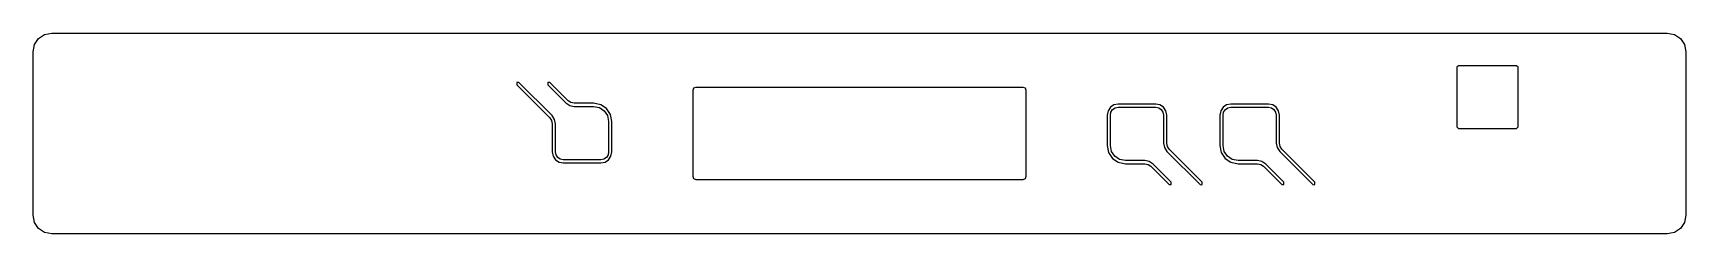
# Model space of a CAD drawing. Extents: x 2 to 266, y 2 to 34.
import ezdxf

# ---------------------------------------------------------------- set-up
doc = ezdxf.new("R2010")
doc.units = 0

msp = doc.modelspace()

# ---------------------------------------------------------------- linework, layer by layer
at = {"layer": 'Layer 1'}
for p, q in [((1.76386, 30.8665), (2.00059, 32.031302)), ((2.00059, 32.031302), (2.645142, 32.985213)), ((2.645142, 32.985213), (3.599058, 33.629767)), ((3.599058, 33.629767), (4.76388, 33.8665)), ((4.76388, 33.8665), (262.763, 33.8665)), ((4.76388, 33.8665), (4.76388, 33.8665)), ((262.763, 33.8665), (263.927765, 33.62977)), ((263.927765, 33.62977), (264.881557, 32.985218)), ((264.881557, 32.985218), (265.525986, 32.031302)), ((265.525986, 32.031302), (265.76266, 30.86648)), ((1.76386, 4.86647), (1.76386, 30.8665)), ((265.76266, 30.86648), (265.763, 4.86647)), ((229.422, 28.677), (229.171881, 28.427234)), ((229.171881, 28.427234), (229.172, 18.9322)), ((238.717, 28.677), (229.422, 28.677)), ((238.967, 28.4272), (238.717, 28.677)), ((238.967119, 18.932266), (238.967, 28.4272)), ((79.3746, 25.996), (79.019354, 25.996)), ((79.019354, 25.996), (79.019354, 25.640401)), ((79.019354, 25.640401), (84.295844, 20.364271)), ((84.651068, 20.71951), (79.3746, 25.996)), ((84.324424, 25.996041), (83.968825, 25.996041)), ((83.968825, 25.996041), (83.968825, 25.640442)), ((83.968825, 25.640442), (86.880295, 22.728972)), ((87.235894, 23.084571), (84.324424, 25.996041)), ((107.174, 24.7736), (107.320888, 25.126597)), ((107.174115, 10.993385), (107.174, 24.7736)), ((107.320888, 25.126597), (107.673885, 25.273485)), ((107.673885, 25.273485), (159.854, 25.2734)), ((159.854, 25.2734), (160.20713, 25.126512)), ((160.20713, 25.126512), (160.353885, 24.773515)), ((160.353885, 24.773515), (160.354, 10.9934)), ((86.880295, 22.728972), (87.489233, 22.321206)), ((87.681716, 22.785637), (87.235894, 23.084571)), ((87.489233, 22.321206), (88.208505, 22.179345)), ((88.2085, 22.6817), (87.681716, 22.785637)), ((91.3016, 22.6817), (88.2085, 22.6817)), ((88.208505, 22.179345), (91.3016, 22.1793)), ((92.429078, 22.453437), (91.3016, 22.6817)), ((91.3016, 22.1793), (92.233547, 21.99058)), ((92.233547, 21.99058), (92.995367, 21.476259)), ((93.3507, 21.83135), (92.429078, 22.453437)), ((92.995367, 21.476259), (93.509407, 20.71409)), ((93.972547, 20.909487), (93.3507, 21.83135)), ((173.464653, 21.48403), (173.32681, 20.80286)), ((173.840323, 22.040845), (173.464653, 21.48403)), ((173.83, 20.8028), (173.928232, 21.288442)), ((174.397035, 22.416552), (173.840323, 22.040845)), ((173.928232, 21.288442), (174.195963, 21.685448)), ((174.195963, 21.685448), (174.592745, 21.953338)), ((175.078, 22.5544), (174.397035, 22.416552)), ((174.592745, 21.953338), (175.07813, 22.05163)), ((181.07781, 22.55434), (175.078, 22.5544)), ((175.07813, 22.05163), (181.078, 22.0517)), ((181.758777, 22.416492), (181.07781, 22.55434)), ((181.078, 22.0517), (181.563587, 21.953407)), ((181.563587, 21.953407), (181.960473, 21.685517)), ((182.315489, 22.040784), (181.758777, 22.416492)), ((181.960473, 21.685517), (182.228242, 21.288511)), ((182.228242, 21.288511), (182.32648, 20.80287)), ((182.691158, 21.483968), (182.315489, 22.040784)), ((182.829, 20.8028), (182.691158, 21.483968)), ((191.463603, 21.48403), (191.32581, 20.80286)), ((191.839191, 22.040845), (191.463603, 21.48403)), ((191.829, 20.8029), (191.927182, 21.288542)), ((192.395886, 22.416552), (191.839191, 22.040845)), ((191.927182, 21.288542), (192.19483, 21.685548)), ((192.19483, 21.685548), (192.591596, 21.953438)), ((193.077, 22.5544), (192.395886, 22.416552)), ((192.591596, 21.953438), (193.07713, 22.05173)), ((199.07746, 22.55444), (193.077, 22.5544)), ((193.07713, 22.05173), (199.077, 22.0517)), ((199.077, 22.0517), (199.56279, 21.953407)), ((199.75863, 22.416592), (199.07746, 22.55444)), ((199.56279, 21.953407), (199.95978, 21.685517)), ((200.315445, 22.040884), (199.75863, 22.416592)), ((199.95978, 21.685517), (200.227587, 21.288511)), ((200.227587, 21.288511), (200.32583, 20.80287)), ((200.691152, 21.484068), (200.315445, 22.040884)), ((200.829, 20.8029), (200.691152, 21.484068)), ((84.295844, 20.364271), (84.594646, 19.91814)), ((84.594646, 19.91814), (84.698715, 19.391312)), ((85.059319, 20.110701), (84.651068, 20.71951)), ((84.698715, 19.391312), (84.6987, 14.9305)), ((85.2014, 19.3913), (85.059319, 20.110701)), ((85.20142, 14.93048), (85.2014, 19.3913)), ((93.509407, 20.71409), (93.69801, 19.78183)), ((93.69801, 19.78183), (93.698, 14.9305)), ((94.2007, 19.7819), (93.972547, 20.909487)), ((94.20073, 14.93044), (94.2007, 19.7819)), ((173.32681, 20.80286), (173.327, 15.9511)), ((173.82959, 15.95112), (173.83, 20.8028)), ((182.32648, 20.80287), (182.326, 16.342)), ((182.829129, 16.341959), (182.829, 20.8028)), ((191.32581, 20.80286), (191.326, 15.9511)), ((191.82959, 15.95107), (191.829, 20.8029)), ((200.32583, 20.80287), (200.326, 16.342)), ((200.828639, 16.341989), (200.829, 20.8029)), ((229.172, 18.9322), (229.422119, 18.682434)), ((229.422119, 18.682434), (238.717, 18.6825)), ((238.717, 18.6825), (238.967119, 18.932266)), ((173.327, 15.9511), (173.555214, 14.823568)), ((174.018193, 15.01891), (173.82959, 15.95112)), ((182.326, 16.342), (182.467905, 15.622555)), ((182.933198, 15.814998), (182.829129, 16.341959)), ((191.326, 15.9511), (191.554214, 14.823568)), ((192.018143, 15.018915), (191.82959, 15.95107)), ((200.326, 16.342), (200.467905, 15.622555)), ((200.932708, 15.815028), (200.828639, 16.341989)), ((84.6987, 14.9305), (84.836542, 14.249332)), ((84.836542, 14.249332), (85.212211, 13.692516)), ((85.299658, 14.444892), (85.20142, 14.93048)), ((85.212211, 13.692516), (85.768923, 13.316808)), ((85.567427, 14.048006), (85.299658, 14.444892)), ((85.964313, 13.780237), (85.567427, 14.048006)), ((85.768923, 13.316808), (86.44989, 13.17896)), ((86.4499, 13.682), (85.964313, 13.780237)), ((92.44987, 13.68202), (86.4499, 13.682)), ((92.935255, 13.780258), (92.44987, 13.68202)), ((92.4499, 13.1789), (93.130809, 13.316748)), ((93.332037, 14.048027), (92.935255, 13.780258)), ((93.130809, 13.316748), (93.687397, 13.692455)), ((93.599768, 14.444913), (93.332037, 14.048027)), ((93.698, 14.9305), (93.599768, 14.444913)), ((93.687397, 13.692455), (94.062943, 14.24927)), ((94.062943, 14.24927), (94.20073, 14.93044)), ((173.555214, 14.823568), (174.177192, 13.901819)), ((174.532233, 14.256863), (174.018193, 15.01891)), ((174.177192, 13.901819), (175.098943, 13.279842)), ((175.294053, 13.742663), (174.532233, 14.256863)), ((175.098943, 13.279842), (176.22647, 13.05163)), ((176.226, 13.554), (175.294053, 13.742663)), ((179.318998, 13.553955), (176.226, 13.554)), ((180.038576, 13.412094), (179.318998, 13.553955)), ((180.647558, 13.004328), (180.038576, 13.412094)), ((182.467905, 15.622555), (182.875979, 15.01344)), ((182.875979, 15.01344), (188.152469, 9.73731)), ((183.232, 15.369), (182.933198, 15.814998)), ((188.508069, 10.092909), (183.232, 15.369)), ((191.554214, 14.823568), (192.176192, 13.901819)), ((192.532098, 14.256987), (192.018143, 15.018915)), ((192.176192, 13.901819), (193.097943, 13.279842)), ((193.293901, 13.742909), (192.532098, 14.256987)), ((193.097943, 13.279842), (194.22547, 13.05163)), ((194.226, 13.5543), (193.293901, 13.742909)), ((197.318998, 13.554307), (194.226, 13.5543)), ((198.038576, 13.41227), (197.318998, 13.554307)), ((198.647558, 13.004328), (198.038576, 13.41227)), ((200.467905, 15.622555), (200.875979, 15.01344)), ((200.875979, 15.01344), (206.152, 9.7373)), ((201.23151, 15.36903), (200.932708, 15.815028)), ((206.508, 10.0929), (201.23151, 15.36903)), ((86.44989, 13.17896), (92.4499, 13.1789)), ((107.321003, 10.640388), (107.174115, 10.993385)), ((107.674, 10.4935), (107.321003, 10.640388)), ((160.207125, 10.6404), (159.854, 10.4935)), ((160.354, 10.9934), (160.207125, 10.6404)), ((176.22647, 13.05163), (179.319, 13.0516)), ((179.319, 13.0516), (179.845961, 12.947531)), ((179.845961, 12.947531), (180.291959, 12.648729)), ((180.291959, 12.648729), (183.203429, 9.737259)), ((183.559028, 10.092858), (180.647558, 13.004328)), ((194.22547, 13.05163), (197.319, 13.0516)), ((197.319, 13.0516), (197.845961, 12.947531)), ((197.845961, 12.947531), (198.291959, 12.648729)), ((198.291959, 12.648729), (201.203429, 9.737259)), ((201.559028, 10.092858), (198.647558, 13.004328)), ((159.854, 10.4935), (107.674, 10.4935)), ((159.854, 10.4935), (159.854, 10.4935)), ((183.203429, 9.737259), (183.559028, 9.737259)), ((183.559028, 9.737259), (183.559028, 10.092858)), ((188.152469, 9.73731), (188.330269, 9.66358)), ((188.330269, 9.66358), (188.508069, 9.73731)), ((188.508069, 9.73731), (188.508069, 10.092909)), ((201.203429, 9.737259), (201.559028, 9.737259)), ((201.559028, 9.737259), (201.559028, 10.092858)), ((206.152, 9.7373), (206.3298, 9.66357)), ((206.3298, 9.66357), (206.5076, 9.7373)), ((206.5076, 9.7373), (206.5076, 10.092899)), ((2.00059, 3.701648), (1.76386, 4.86647)), ((2.645143, 2.747732), (2.00059, 3.701648)), ((3.599058, 2.10318), (2.645143, 2.747732)), ((264.881897, 2.747732), (263.928105, 2.10318)), ((265.526326, 3.701648), (264.881897, 2.747732)), ((265.763, 4.86647), (265.526326, 3.701648)), ((4.76388, 1.86645), (3.599058, 2.10318)), ((262.76334, 1.86645), (4.76388, 1.86645)), ((263.928105, 2.10318), (262.76334, 1.86645))]:
    msp.add_line(p, q, dxfattribs=at)

doc.saveas('drawing.dxf')
